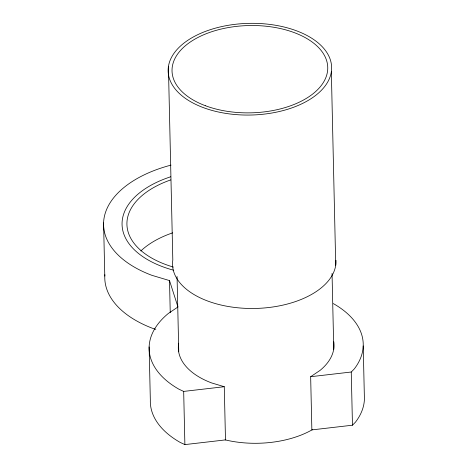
<?xml version="1.0" encoding="UTF-8"?>
<svg xmlns="http://www.w3.org/2000/svg" width="468" height="468" viewBox="0 0 468 468"><rect width="100%" height="100%" fill="white"/><g stroke="black" fill="none" stroke-linecap="round" stroke-linejoin="round"><path stroke-width="0.7" d="M363.215 345.934L364.42 399.122A107.084 60.033 -1.3 0 1 355.469 422.142L352.468 425.201L311.863 429.905L310.658 376.711L351.257 372.013L354.264 368.954A107.084 60.033 -1.3 0 0 333.345 303.603M310.658 376.711L320.053 370.399A77.881 43.664 -1.3 0 0 333.795 341.786M171.077 165.099A112.923 63.309 -1.3 0 0 104.095 217.959A112.923 63.309 -1.3 0 0 151.907 275.33L169.515 280.584L177.963 306.985L168.334 313.461A107.084 60.033 -1.3 0 0 178.998 389.241L183.678 391.412L224.277 386.714L225.488 439.902L184.883 444.6L180.203 442.43A107.084 60.033 -1.3 0 1 150.333 400.099L149.128 346.911M155.826 329.326L153.118 328.518A112.923 63.309 -1.3 0 1 104.861 274.704M224.277 386.714L211.653 382.941A77.881 43.664 -1.3 0 1 178.706 343.208M351.257 372.013L352.468 425.201M331.344 71.82A81.771 45.846 -1.3 0 1 203.135 107.541A81.771 45.846 -1.3 0 1 215.163 28.22A81.771 45.846 -1.3 0 1 331.344 71.82L335.731 265.245M332.04 273.452L333.766 349.479M183.678 391.412L184.883 444.6M177.056 276.494L178.764 351.79M168.416 66.567L172.809 259.992A81.771 45.846 -1.3 0 0 251.72 308.488A81.771 45.846 -1.3 0 0 336.006 260.307M169.515 280.584L170.241 312.642M103.58 222.891L104.785 276.079M312.759 429.448A77.881 43.664 -1.3 0 1 225.126 439.861M173.745 270.258A94.425 52.942 -1.3 0 1 122.066 224.804A94.425 52.942 -1.3 0 1 170.715 176.769M140.839 250.965A89.558 50.211 -1.3 0 1 172.639 232.853M173.412 267.076A89.558 50.211 -1.3 0 1 126.927 224.617A89.558 50.211 -1.3 0 1 170.773 179.893M205.364 105.715A77.881 43.664 -1.3 0 0 327.465 71.698A77.881 43.664 -1.3 0 0 216.813 30.174A77.881 43.664 -1.3 0 0 205.364 105.715"/></g></svg>
